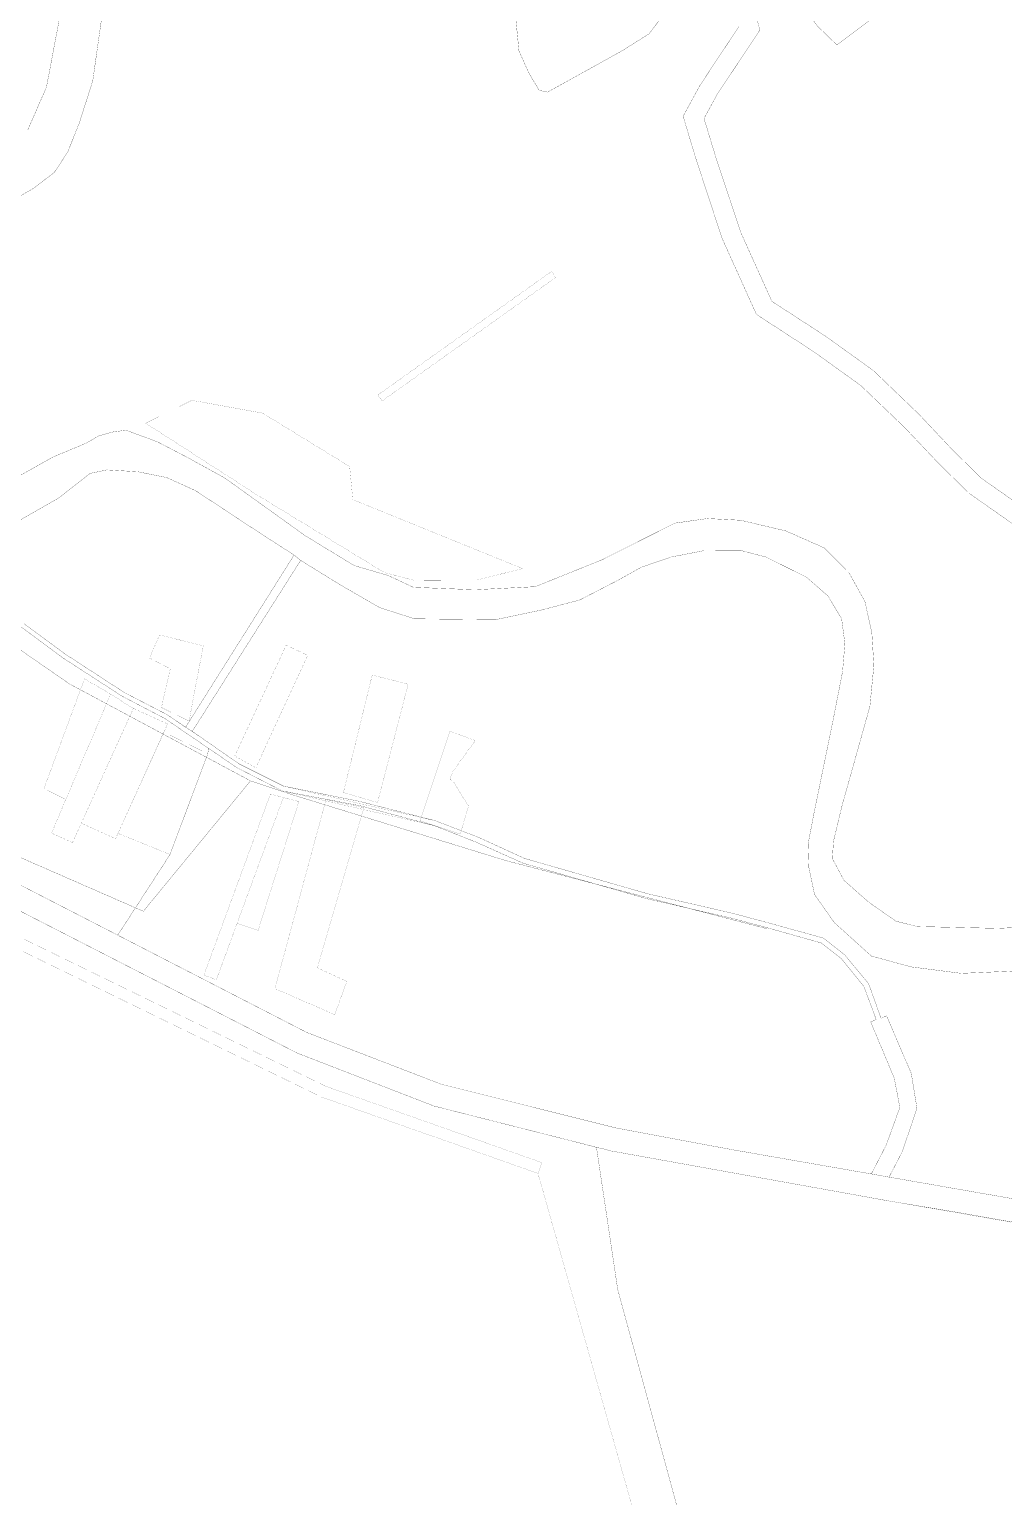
# Model space of a CAD drawing. Header units: millimetres. Extents: x 1265826 to 1360210, y 383897 to 506623.
# Drawn here: x 1351853 to 1352656, y 400058 to 401268 of the extents above; entities that cross this region are included whole.
import ezdxf

# ---------------------------------------------------------------- set-up
doc = ezdxf.new("R2010")
doc.units = ezdxf.units.MM
doc.layers.add('14', color=7, linetype='Continuous')

msp = doc.modelspace()

# ---------------------------------------------------------------- linework, layer by layer
at = {"layer": '14', "color": 7, "const_width": 0.08, "flags": 128}
for points in [[(1352909.7, 400260.4), (1352568.7, 400320), (1352431.4, 400344), (1352336.4, 400361.8), (1352192.6, 400397.8), (1352081.8, 400440.5), (1351756.1, 400608.2), (1351604.5, 400684.1), (1351591.5, 400689), (1351570.8, 400711.4), (1351548.5, 400746.1), (1351488.9, 400910.8), (1351390.8, 401197.7), (1351379.8, 401226.1), (1351357.1, 401280.9), (1351343, 401297.5), (1351304.3, 401342.5), (1351174.7, 401486.6), (1350784.1, 401924.9)], [(1350770.1, 401911.8), (1351160.8, 401473.5), (1351290.4, 401330.5), (1351340.9, 401270.7), (1351362.3, 401218.7), (1351372.9, 401190.5), (1351470.9, 400904.7), (1351533.6, 400732.7), (1351553.9, 400702.3), (1351575.6, 400677.9), (1351591.6, 400669), (1351747.2, 400591.1), (1352073.9, 400423.5), (1352186.7, 400379.8), (1352311.7, 400348.1), (1352332.5, 400342.8), (1352564.8, 400301), (1352906.8, 400241.4)], [(1352144, 400961.2), (1352287, 401063), (1352283.5, 401067.9), (1352140.5, 400966.1), (1352144, 400961.2)], [(1351949.2, 400942.8), (1352040.4, 400884), (1352145.9, 400819.6), (1352170.4, 400813.3), (1352222.2, 400813.6), (1352259.8, 400822.9), (1352119.8, 400879.8), (1352117.2, 400907.1), (1352045.5, 400951.1), (1351987.2, 400961.7), (1351949.2, 400942.8)], [(1352559.4, 400347.7), (1352547.1, 400323.8), (1352561.7, 400321.2), (1352572.4, 400341.8), (1352584.7, 400377.8), (1352580, 400406.8), (1352559.6, 400454.2), (1352555.1, 400452.1), (1352544.9, 400480.6), (1352525.2, 400504.4), (1352507.6, 400518.3), (1352461.6, 400531), (1352432.5, 400538.8), (1352362.9, 400554.8), (1352261.2, 400584), (1352223.5, 400601.3), (1352187.9, 400615), (1352125.8, 400629.1), (1352062.7, 400643.6), (1352026.1, 400661.9), (1351996.9, 400682.2), (1351966.8, 400702.5), (1351931.6, 400720.7), (1351882.9, 400752.4), (1351848.7, 400777.6)], [(1351846.8, 400774.6), (1351880.9, 400749.3), (1351929.7, 400717.7), (1351964.8, 400699.4), (1351994.4, 400679.2), (1352024.1, 400658.9), (1352061.7, 400639.6), (1352124.9, 400625.1), (1352187, 400611), (1352221.6, 400597.3), (1352260.2, 400580), (1352361.9, 400550.8), (1352431.5, 400534.8), (1352460.6, 400527), (1352505.7, 400514.3), (1352522.3, 400501.4), (1352540.9, 400478.5), (1352551.1, 400451.1), (1352546.6, 400449.1), (1352566, 400402.7), (1352570.6, 400378.7), (1352559.4, 400347.7)], [(1351960.6, 400768.3), (1351952.3, 400749.2), (1351969.4, 400740.3), (1351962.1, 400708.4), (1351984.9, 400697.2), (1351990.2, 400725.7), (1351996.6, 400759.2), (1351960.6, 400768.3)], [(1352022.5, 400668.4), (1352039.9, 400658.7), (1352082.6, 400751.4), (1352064.9, 400759.8), (1352022.5, 400668.4)], [(1351920.3, 400719.5), (1351898.7, 400732), (1351865.3, 400641.5), (1351883.3, 400632.6), (1351920.3, 400719.5)], [(1352112.1, 400638.3), (1352140.2, 400630), (1352165.4, 400727.6), (1352135.8, 400735.2), (1352112.1, 400638.3)], [(1351920.3, 400719.5), (1351883.3, 400632.6), (1351871.6, 400604.8), (1351888.8, 400597), (1351896.1, 400613), (1351938.9, 400707.5), (1351920.3, 400719.5)], [(1351967.2, 400694.8), (1351939, 400707.7), (1351896.1, 400613), (1351924.3, 400600.2), (1351967.2, 400694.8)], [(1351964.1, 400688.1), (1351926.3, 400604.6), (1351969.2, 400587.2), (1352000.3, 400670.3), (1351964.1, 400688.1)], [(1352199.8, 400689), (1352175.2, 400615.2), (1352208.4, 400604.1), (1352215.2, 400627.5), (1352211, 400633.5), (1352203.4, 400646.2), (1352199.8, 400649.5), (1352202.3, 400655.8), (1352220.7, 400681.1), (1352199.8, 400689)], [(1351602.6, 400627), (1352094, 400387.2), (1352272.4, 400324.3), (1352275.6, 400333.2), (1352097.7, 400396), (1351606.8, 400635.5), (1351602.6, 400627)], [(1352051.9, 400637), (1351997.1, 400487.7), (1352007.4, 400483.9), (1352024.4, 400530.3), (1352062.6, 400634.2), (1352051.9, 400637)], [(1352062.6, 400634.2), (1352024.4, 400530.3), (1352041.8, 400524.7), (1352075.4, 400630.9), (1352062.6, 400634.2)], [(1352128.9, 400625.8), (1352097.7, 400632.3), (1352055.6, 400476.6), (1352104.9, 400455.2), (1352114.9, 400482.6), (1352090.6, 400493.8), (1352128.9, 400625.8)], [(1352951.4, 397920.5), (1352272.4, 400324.3), (1352094, 400387.2), (1351602.6, 400627), (1351617.4, 400601.6), (1351621.9, 400584.5), (1351184.9, 400470.9), (1350691.2, 400342.6)]]:
    msp.add_lwpolyline(points, dxfattribs=at)
at = {"layer": '14', "color": 12, "const_width": 0.17, "flags": 128}
for points in [[(1352389.1, 400041.7), (1352338.1, 400228.6), (1352320.6, 400345.7), (1352311.7, 400348.1), (1352186.7, 400379.8), (1352073.9, 400423.5), (1351747.2, 400591.1), (1351591.6, 400669), (1351575.6, 400677.9), (1351553.9, 400702.3), (1351533.6, 400732.7), (1351470.9, 400904.7), (1351372.9, 401190.5), (1351362.3, 401218.7), (1351340.9, 401270.7), (1351303.9, 401312.7), (1351188.5, 401439), (1351085.4, 401558.9), (1350946.7, 401712.5), (1350830.8, 401846.9)], [(1350830.8, 401846.9), (1350946.7, 401712.5), (1351085.4, 401558.9), (1351188.5, 401439), (1351303.9, 401312.7), (1351340.9, 401270.7), (1351362.3, 401218.7), (1351372.9, 401190.5), (1351470.9, 400904.7), (1351533.6, 400732.7), (1351553.9, 400702.3), (1351575.6, 400677.9), (1351591.6, 400669), (1351747.2, 400591.1), (1352073.9, 400423.5), (1352186.7, 400379.8), (1352311.7, 400348.1), (1352320.6, 400345.7), (1352325, 400344.8), (1352332.5, 400342.8), (1352544.6, 400304.6), (1352559.4, 400301.9), (1352616.4, 400292.4), (1352906.8, 400241.4)], [(1352813.6, 401706.4), (1352641.1, 401575.3), (1352563.7, 401514), (1352574.7, 401486.4), (1352661.2, 401361.6), (1352518.7, 401254.7), (1352502.5, 401270.4), (1352449.8, 401343.2), (1352414.4, 401390.1), (1352439.3, 401323.2), (1352455.3, 401267), (1352419.8, 401213.5), (1352409.2, 401194.1), (1352418.5, 401163.5), (1352439.3, 401100.6), (1352465.1, 401043.3), (1352509, 401014.8), (1352548.8, 400986.2), (1352586.1, 400950.4), (1352613.8, 400921), (1352637.9, 400897.3), (1352781, 400797)], [(1352781, 400797), (1352637.9, 400897.3), (1352613.8, 400921), (1352586.1, 400950.4), (1352548.8, 400986.2), (1352509, 401014.8), (1352465.1, 401043.3), (1352439.3, 401100.6), (1352418.5, 401163.5), (1352409.2, 401194.1), (1352419.8, 401213.5), (1352455.3, 401267), (1352439.3, 401323.2)], [(1351881.8, 401296.2), (1351867.4, 401220), (1351851.8, 401184.2)], [(1351851.8, 401184.2), (1351867.4, 401220), (1351881.8, 401296.2)], [(1352909.7, 400260.4), (1352561.7, 400321.2), (1352547.1, 400323.8), (1352431.4, 400344), (1352336.4, 400361.8), (1352192.6, 400397.8), (1352081.8, 400440.5), (1351926.1, 400520.7), (1351756.1, 400608.2), (1351604.5, 400684.1), (1351591.5, 400689), (1351576.4, 400705.3), (1351570.8, 400711.4), (1351567.5, 400716.6), (1351548.5, 400746.1), (1351488.9, 400910.8), (1351390.8, 401197.7), (1351386, 401211.6), (1351379.8, 401226.1), (1351357.1, 401280.9)], [(1351828.2, 401120.2), (1351856.6, 401136.4), (1351873.8, 401149.5), (1351884.9, 401166.4), (1351894.4, 401190.3), (1351905.5, 401225), (1351913.5, 401281.5)], [(1351913.5, 401281.5), (1351905.5, 401225), (1351894.4, 401190.3), (1351884.9, 401166.4), (1351873.8, 401149.5), (1351856.6, 401136.4), (1351828.2, 401120.2)], [(1352374, 401277.2), (1352364, 401263.9), (1352341.6, 401249.8), (1352280.3, 401215.8), (1352273.3, 401217.3), (1352264.6, 401232.1), (1352256.7, 401249.9), (1352254.2, 401275.6)], [(1352254.2, 401275.6), (1352256.7, 401249.9), (1352264.6, 401232.1), (1352273.3, 401217.3), (1352280.3, 401215.8), (1352341.6, 401249.8), (1352364, 401263.9), (1352374, 401277.2)], [(1352774.1, 400782.3), (1352627.7, 400885), (1352602.4, 400909.8), (1352574.7, 400939.1), (1352538.5, 400973.8), (1352499.9, 401001.6), (1352452.4, 401032.5), (1352424.3, 401094.8), (1352403.2, 401158.7), (1352392, 401195.9), (1352406.1, 401221.7), (1352437.9, 401269.7)], [(1352437.9, 401269.7), (1352406.1, 401221.7), (1352392, 401195.9), (1352403.2, 401158.7), (1352424.3, 401094.8), (1352452.4, 401032.5), (1352499.9, 401001.6), (1352538.5, 400973.8), (1352574.7, 400939.1), (1352602.4, 400909.8), (1352627.7, 400885), (1352774.1, 400782.3)], [(1352730.4, 400529.9), (1352651.4, 400526.3), (1352585.1, 400527.8), (1352567.4, 400532.2), (1352545, 400547.8), (1352524.6, 400565.8), (1352515, 400583.8), (1352515.9, 400598), (1352522.8, 400626.9), (1352545.9, 400709.3), (1352549.2, 400743.2), (1352547.5, 400770), (1352541.8, 400795.8), (1352528.4, 400820), (1352508.1, 400840.1), (1352476.6, 400854), (1352439.3, 400862.8), (1352412, 400864.2), (1352385.2, 400860.4), (1352325.2, 400830.2), (1352270.1, 400808), (1352220.2, 400805.5), (1352169.7, 400807.5), (1352149, 400817.2), (1352121, 400825.4), (1352080.5, 400850.1), (1352014.5, 400897.5), (1351984.6, 400914), (1351958.7, 400927.5), (1351932.9, 400937), (1351922.6, 400935.7), (1351910.3, 400932.3), (1351899.8, 400926.2), (1351872.5, 400914.8), (1351830.4, 400891.1)], [(1351830.4, 400891.1), (1351872.5, 400914.8), (1351899.8, 400926.2), (1351910.3, 400932.3), (1351922.6, 400935.7), (1351932.9, 400937), (1351958.7, 400927.5), (1351984.6, 400914), (1352014.5, 400897.5), (1352080.5, 400850.1), (1352121, 400825.4), (1352149, 400817.2), (1352169.7, 400807.5), (1352220.2, 400805.5), (1352270.1, 400808), (1352325.2, 400830.2), (1352385.2, 400860.4), (1352412, 400864.2), (1352439.3, 400862.8), (1352476.6, 400854), (1352508.1, 400840.1), (1352528.4, 400820), (1352541.8, 400795.8), (1352547.5, 400770), (1352549.2, 400743.2), (1352545.9, 400709.3), (1352522.8, 400626.9), (1352515.9, 400598), (1352515, 400583.8), (1352524.6, 400565.8), (1352545, 400547.8), (1352567.4, 400532.2), (1352585.1, 400527.8), (1352651.4, 400526.3), (1352730.4, 400529.9)], [(1351835.2, 400857), (1351877.4, 400881.1), (1351903.3, 400901.4), (1351917.1, 400904.3), (1351942.7, 400902.8), (1351966.4, 400898), (1351990.2, 400887.2), (1352040.9, 400853.8), (1352071.4, 400834.1), (1352076.8, 400829.7), (1352109, 400809.8), (1352141.7, 400790.9), (1352170.6, 400781.5), (1352237.8, 400780.9), (1352275.4, 400788.8), (1352306.9, 400797.1), (1352338.1, 400813.2), (1352357.8, 400824.2), (1352382.3, 400832.5), (1352409, 400837.7), (1352439.4, 400837.9), (1352460.1, 400832.5), (1352493.6, 400815.9), (1352511.4, 400800.3), (1352522.6, 400781.7), (1352525.3, 400760.9), (1352523.4, 400738.1), (1352515.6, 400698.1), (1352499.4, 400619.1), (1352495, 400595.8), (1352495.6, 400576.5), (1352500.3, 400554.2), (1352516.6, 400531), (1352547.2, 400503.4), (1352580.1, 400494.5), (1352617.3, 400489.7), (1352621.1, 400489.2), (1352662.9, 400491)], [(1351848.7, 400777.6), (1351882.9, 400752.4), (1351931.6, 400720.7), (1351966.8, 400702.5), (1351982, 400692.1), (1352071.4, 400834.1), (1352040.9, 400853.8), (1351990.2, 400887.2), (1351966.4, 400898), (1351942.7, 400902.8), (1351917.1, 400904.3), (1351903.3, 400901.4), (1351877.4, 400881.1), (1351835.2, 400857)], [(1352662.9, 400491), (1352621.1, 400489.2), (1352617.3, 400489.7), (1352580.1, 400494.5), (1352547.2, 400503.4), (1352516.6, 400531), (1352500.3, 400554.2), (1352495.6, 400576.5), (1352495, 400595.8), (1352499.4, 400619.1), (1352515.6, 400698.1), (1352523.4, 400738.1), (1352525.3, 400760.9), (1352522.6, 400781.7), (1352511.4, 400800.3), (1352493.6, 400815.9), (1352460.1, 400832.5), (1352439.4, 400837.9), (1352409, 400837.7), (1352382.3, 400832.5), (1352357.8, 400824.2), (1352338.1, 400813.2), (1352306.9, 400797.1), (1352275.4, 400788.8), (1352237.8, 400780.9), (1352170.6, 400781.5), (1352141.7, 400790.9), (1352109, 400809.8), (1352076.8, 400829.7), (1351987.5, 400688.7), (1351996.9, 400682.2), (1352026.1, 400661.9), (1352062.7, 400643.6), (1352125.3, 400631), (1352187.9, 400615), (1352223.5, 400601.3), (1352261.2, 400584), (1352362.9, 400554.8), (1352432.5, 400538.8), (1352461.6, 400531), (1352507.6, 400518.3), (1352525.2, 400504.4)], [(1352071.4, 400834.1), (1351982, 400692.1), (1351987.5, 400688.7), (1352076.8, 400829.7), (1352071.4, 400834.1)], [(1351576.4, 400705.3), (1351591.5, 400689), (1351604.5, 400684.1), (1351756.1, 400608.2), (1351926.1, 400520.7), (1351969.2, 400587.2), (1352000.3, 400670.3), (1352001, 400674.7), (1351994.4, 400679.2), (1351964.8, 400699.4), (1351929.7, 400717.7), (1351880.9, 400749.3), (1351846.8, 400774.6), (1351811.1, 400791.8), (1351794.6, 400800.2), (1351753.6, 400801.9), (1351715.6, 400800.2), (1351716.1, 400795.2), (1351710.1, 400794.1), (1351708.2, 400773.1), (1351676.4, 400754.9), (1351641, 400740.1), (1351599.1, 400720.8), (1351576.4, 400705.3)], [(1351846.8, 400774.6), (1351880.9, 400749.3), (1351929.7, 400717.7), (1351964.8, 400699.4), (1351994.4, 400679.2), (1352001, 400674.7), (1352024.1, 400658.9), (1352061.7, 400639.6), (1352125.8, 400627.4), (1352187, 400611), (1352221.6, 400597.3), (1352260.2, 400580), (1352361.9, 400550.8), (1352431.5, 400534.8), (1352460.6, 400527), (1352505.7, 400514.3), (1352522.3, 400501.4), (1352540.9, 400478.5), (1352551.1, 400451.1), (1352546.6, 400449.1), (1352566, 400402.7), (1352570.6, 400378.7), (1352559.4, 400347.7), (1352547.1, 400323.8), (1352561.7, 400321.2), (1352572.4, 400341.8), (1352584.7, 400377.8), (1352580, 400406.8), (1352559.6, 400454.2), (1352555.1, 400452.1), (1352544.9, 400480.6), (1352525.2, 400504.4), (1352507.6, 400518.3), (1352461.6, 400531), (1352432.5, 400538.8), (1352362.9, 400554.8), (1352261.2, 400584), (1352223.5, 400601.3), (1352187.9, 400615), (1352125.3, 400631), (1352062.7, 400643.6), (1352026.1, 400661.9), (1351996.9, 400682.2), (1351987.5, 400688.7), (1351982, 400692.1), (1351966.8, 400702.5), (1351931.6, 400720.7), (1351882.9, 400752.4), (1351848.7, 400777.6)], [(1351926.1, 400520.7), (1352081.8, 400440.5), (1352192.6, 400397.8), (1352336.4, 400361.8), (1352431.4, 400344), (1352547.1, 400323.8), (1352559.4, 400347.7), (1352570.6, 400378.7), (1352566, 400402.7), (1352546.6, 400449.1), (1352551.1, 400451.1), (1352540.9, 400478.5), (1352522.3, 400501.4), (1352505.7, 400514.3), (1352460.6, 400527), (1352431.5, 400534.8), (1352361.9, 400550.8), (1352260.2, 400580), (1352221.6, 400597.3), (1352187, 400611), (1352125.8, 400627.4), (1352061.7, 400639.6), (1352024.1, 400658.9), (1352001, 400674.7), (1352000.3, 400670.3), (1351969.2, 400587.2), (1351926.1, 400520.7)], [(1352525.2, 400504.4), (1352544.9, 400480.6), (1352555.1, 400452.1), (1352559.6, 400454.2), (1352580, 400406.8), (1352584.7, 400377.8), (1352572.4, 400341.8), (1352561.7, 400321.2), (1352909.7, 400260.4)]]:
    msp.add_lwpolyline(points, dxfattribs=at)
at = {"layer": '14', "color": 92, "const_width": 0.17, "flags": 128}
for points in [[(1352035.5, 400647.9), (1351886.4, 400727.8), (1351774.9, 400805), (1351694.8, 400795.7)], [(1351697.1, 400721.8), (1351714, 400641.1), (1351841.1, 400586.8), (1351947.2, 400540.4), (1352035.5, 400647.9), (1352069.2, 400636.7), (1352245.8, 400582.2), (1352460.7, 400526.1)]]:
    msp.add_lwpolyline(points, dxfattribs=at)

doc.saveas('drawing.dxf')
